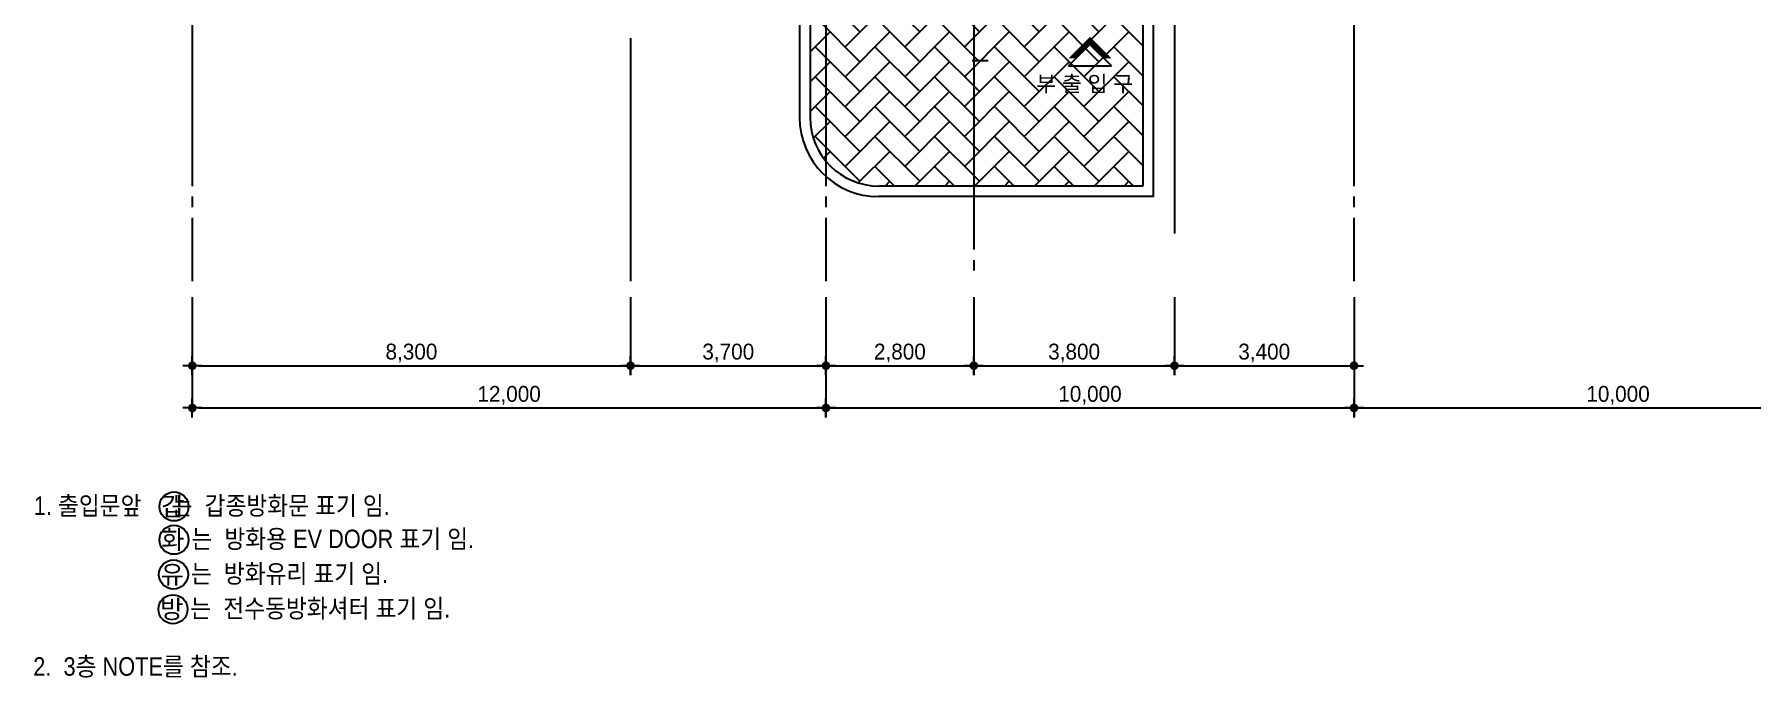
# Model space of a CAD drawing. Extents: x 13990145 to 14069640, y -1806033 to -1750552.
# Drawn here: x 13990449 to 14022971, y -1806033 to -1793857 of the extents above; entities that cross this region are included whole.
import ezdxf
from ezdxf.enums import TextEntityAlignment as Align

# ---------------------------------------------------------------- set-up
doc = ezdxf.new("R2010")
doc.units = 0
doc.header["$LTSCALE"] = 100
doc.header["$MEASUREMENT"] = 0
doc.header["$PDSIZE"] = -10
doc.linetypes.add('CEN', pattern=[66, 60, -2, 2, -2])
doc.layers.get('0').update_dxf_attribs({"linetype": 'CONTINUOUS'})
doc.layers.get('Defpoints').update_dxf_attribs({"linetype": 'CONTINUOUS'})
for name, color, linetype in [('CEN', 1, 'CEN'), ('DIM', 7, 'CONTINUOUS'), ('line', 2, 'CONTINUOUS'), ('SY', 13, 'CONTINUOUS'), ('TEXT', 2, 'CONTINUOUS'), ('TEXT1', 7, 'CONTINUOUS')]:
    doc.layers.add(name, color=color, linetype=linetype)
doc.styles.add('HY울를도M', font='HYWULM.TTF')
doc.styles.add('굴림', font='H2HDRM.TTF')
doc.dimstyles.new('DIM50', dxfattribs={"dimscale": 50, "dimtxt": 3, "dimasz": 1.2, "dimexe": 1, "dimexo": 1, "dimgap": 0.6, "dimtad": 1, "dimdec": 4, "dimzin": 0, "dimdsep": 46, "dimlunit": 6, "dimtxsty": '굴림', "dimblk": 'DOTT', "dimcen": 0.09, "dimadec": 0, "dimazin": 0, "dimtfac": 1, "dimtdec": 4, "dimtofl": 0, "dimtmove": 2, "dimatfit": 2, "dimldrblk": 'DOTT', "dimfxl": 1, "dimtolj": 1, "dimtzin": 0, "dimarcsym": 0})

# ---------------------------------------------------------------- blocks, each defined once
blk = doc.blocks.new('DOTT')
for p, q in [((-1.5, 0), (1.5, 0)), ((0, 1.5), (0, -1.5))]:
    blk.add_line(p, q)
at = {"color": 6, "const_width": 0.68}
blk.add_lwpolyline([(-0.34, 0, 1), (0.34, 0, 1)], format="xyb", close=True, dxfattribs=at)
blk = doc.blocks.new('*D62')
at = {"layer": 'Defpoints', "color": 0, "lineweight": -3}
for p in [(14015440, -1798529), (14025440, -1798529), (14025440, -1800929)]:
    blk.add_point(p, dxfattribs=at)
at = {"layer": 'DIM', "color": 7, "lineweight": -2}
for p, q in [((14015440, -1798829), (14015440, -1801029)), ((14025440, -1798829), (14025440, -1801029)), ((14015560, -1800929), (14025320, -1800929))]:
    blk.add_line(p, q, dxfattribs=at)
at = {"layer": 'DIM', "color": 7, "lineweight": -2, "xscale": 120, "yscale": 120, "zscale": 120, "rotation": 180}
blk.add_blockref('DOTT', (14015440, -1800929), dxfattribs=at)
at = {"layer": 'DIM', "color": 7, "lineweight": -2, "xscale": 120, "yscale": 120, "zscale": 120}
blk.add_blockref('DOTT', (14025440, -1800929), dxfattribs=at)
at = {"layer": 'DIM', "color": 3, "insert": (14020440, -1800690), "char_height": 300, "attachment_point": 5, "style": '굴림'}
blk.add_mtext('\\A1;10,000', dxfattribs=at)
blk = doc.blocks.new('*D63')
at = {"layer": 'Defpoints', "color": 0, "lineweight": -3}
for p in [(14005440, -1798529), (14015440, -1798529), (14015440, -1800929)]:
    blk.add_point(p, dxfattribs=at)
at = {"layer": 'DIM', "color": 7, "lineweight": -2}
for p, q in [((14005440, -1798829), (14005440, -1801029)), ((14015440, -1798829), (14015440, -1801029)), ((14005560, -1800929), (14015320, -1800929))]:
    blk.add_line(p, q, dxfattribs=at)
at = {"layer": 'DIM', "color": 7, "lineweight": -2, "xscale": 120, "yscale": 120, "zscale": 120, "rotation": 180}
blk.add_blockref('DOTT', (14005440, -1800929), dxfattribs=at)
at = {"layer": 'DIM', "color": 7, "lineweight": -2, "xscale": 120, "yscale": 120, "zscale": 120}
blk.add_blockref('DOTT', (14015440, -1800929), dxfattribs=at)
at = {"layer": 'DIM', "color": 3, "insert": (14010440, -1800690), "char_height": 300, "attachment_point": 5, "style": '굴림'}
blk.add_mtext('\\A1;10,000', dxfattribs=at)
blk = doc.blocks.new('*D64')
at = {"layer": 'Defpoints', "color": 0, "lineweight": -3}
for p in [(14001740, -1798529), (14005440, -1798529), (14005440, -1800129)]:
    blk.add_point(p, dxfattribs=at)
at = {"layer": 'DIM', "color": 7, "lineweight": -2}
for p, q in [((14001740, -1798829), (14001740, -1800229)), ((14005440, -1798829), (14005440, -1800229)), ((14001860, -1800129), (14005320, -1800129))]:
    blk.add_line(p, q, dxfattribs=at)
at = {"layer": 'DIM', "color": 7, "lineweight": -2, "xscale": 120, "yscale": 120, "zscale": 120, "rotation": 180}
blk.add_blockref('DOTT', (14001740, -1800129), dxfattribs=at)
at = {"layer": 'DIM', "color": 7, "lineweight": -2, "xscale": 120, "yscale": 120, "zscale": 120}
blk.add_blockref('DOTT', (14005440, -1800129), dxfattribs=at)
at = {"layer": 'DIM', "color": 3, "insert": (14003590, -1799890), "char_height": 300, "attachment_point": 5, "style": '굴림'}
blk.add_mtext('\\A1;3,700', dxfattribs=at)
blk = doc.blocks.new('*D65')
at = {"layer": 'Defpoints', "color": 0, "lineweight": -3}
for p in [(13993440, -1798529), (14001740, -1798529), (14001740, -1800129)]:
    blk.add_point(p, dxfattribs=at)
at = {"layer": 'DIM', "color": 7, "lineweight": -2}
for p, q in [((13993440, -1798829), (13993440, -1800229)), ((14001740, -1798829), (14001740, -1800229)), ((13993560, -1800129), (14001620, -1800129))]:
    blk.add_line(p, q, dxfattribs=at)
at = {"layer": 'DIM', "color": 7, "lineweight": -2, "xscale": 120, "yscale": 120, "zscale": 120, "rotation": 180}
blk.add_blockref('DOTT', (13993440, -1800129), dxfattribs=at)
at = {"layer": 'DIM', "color": 7, "lineweight": -2, "xscale": 120, "yscale": 120, "zscale": 120}
blk.add_blockref('DOTT', (14001740, -1800129), dxfattribs=at)
at = {"layer": 'DIM', "color": 3, "insert": (13997590, -1799890), "char_height": 300, "attachment_point": 5, "style": '굴림'}
blk.add_mtext('\\A1;8,300', dxfattribs=at)
blk = doc.blocks.new('*D69')
at = {"layer": 'Defpoints', "color": 0, "lineweight": -3}
for p in [(14008240, -1798529), (14012040, -1798529), (14012040, -1800129)]:
    blk.add_point(p, dxfattribs=at)
at = {"layer": 'DIM', "color": 7, "lineweight": -2}
for p, q in [((14008240, -1798829), (14008240, -1800229)), ((14012040, -1798829), (14012040, -1800229)), ((14008360, -1800129), (14011920, -1800129))]:
    blk.add_line(p, q, dxfattribs=at)
at = {"layer": 'DIM', "color": 7, "lineweight": -2, "xscale": 120, "yscale": 120, "zscale": 120, "rotation": 180}
blk.add_blockref('DOTT', (14008240, -1800129), dxfattribs=at)
at = {"layer": 'DIM', "color": 7, "lineweight": -2, "xscale": 120, "yscale": 120, "zscale": 120}
blk.add_blockref('DOTT', (14012040, -1800129), dxfattribs=at)
at = {"layer": 'DIM', "color": 3, "insert": (14010140, -1799890), "char_height": 300, "attachment_point": 5, "style": '굴림'}
blk.add_mtext('\\A1;3,800', dxfattribs=at)
blk = doc.blocks.new('*D70')
at = {"layer": 'Defpoints', "color": 0, "lineweight": -3}
for p in [(14005440, -1798529), (14008240, -1798529), (14008240, -1800129)]:
    blk.add_point(p, dxfattribs=at)
at = {"layer": 'DIM', "color": 7, "lineweight": -2}
for p, q in [((14005440, -1798829), (14005440, -1800229)), ((14008240, -1798829), (14008240, -1800229)), ((14005560, -1800129), (14008120, -1800129))]:
    blk.add_line(p, q, dxfattribs=at)
at = {"layer": 'DIM', "color": 7, "lineweight": -2, "xscale": 120, "yscale": 120, "zscale": 120, "rotation": 180}
blk.add_blockref('DOTT', (14005440, -1800129), dxfattribs=at)
at = {"layer": 'DIM', "color": 7, "lineweight": -2, "xscale": 120, "yscale": 120, "zscale": 120}
blk.add_blockref('DOTT', (14008240, -1800129), dxfattribs=at)
at = {"layer": 'DIM', "color": 3, "insert": (14006840, -1799890), "char_height": 300, "attachment_point": 5, "style": '굴림'}
blk.add_mtext('\\A1;2,800', dxfattribs=at)
blk = doc.blocks.new('*D71')
at = {"layer": 'Defpoints', "color": 0, "lineweight": -3}
for p in [(14012040, -1798529), (14015440, -1798529), (14015440, -1800129)]:
    blk.add_point(p, dxfattribs=at)
at = {"layer": 'DIM', "color": 7, "lineweight": -2}
for p, q in [((14012040, -1798829), (14012040, -1800229)), ((14015440, -1798829), (14015440, -1800229)), ((14012160, -1800129), (14015320, -1800129))]:
    blk.add_line(p, q, dxfattribs=at)
at = {"layer": 'DIM', "color": 7, "lineweight": -2, "xscale": 120, "yscale": 120, "zscale": 120, "rotation": 180}
blk.add_blockref('DOTT', (14012040, -1800129), dxfattribs=at)
at = {"layer": 'DIM', "color": 7, "lineweight": -2, "xscale": 120, "yscale": 120, "zscale": 120}
blk.add_blockref('DOTT', (14015440, -1800129), dxfattribs=at)
at = {"layer": 'DIM', "color": 3, "insert": (14013740, -1799890), "char_height": 300, "attachment_point": 5, "style": '굴림'}
blk.add_mtext('\\A1;3,400', dxfattribs=at)
blk = doc.blocks.new('*D72')
at = {"layer": 'Defpoints', "color": 0, "lineweight": -3}
for p in [(13993440, -1798529), (14005440, -1798529), (14005440, -1800929)]:
    blk.add_point(p, dxfattribs=at)
at = {"layer": 'DIM', "color": 7, "lineweight": -2}
for p, q in [((13993440, -1798829), (13993440, -1801029)), ((14005440, -1798829), (14005440, -1801029)), ((13993560, -1800929), (14005320, -1800929))]:
    blk.add_line(p, q, dxfattribs=at)
at = {"layer": 'DIM', "color": 7, "lineweight": -2, "xscale": 120, "yscale": 120, "zscale": 120, "rotation": 180}
blk.add_blockref('DOTT', (13993440, -1800929), dxfattribs=at)
at = {"layer": 'DIM', "color": 7, "lineweight": -2, "xscale": 120, "yscale": 120, "zscale": 120}
blk.add_blockref('DOTT', (14005440, -1800929), dxfattribs=at)
at = {"layer": 'DIM', "color": 3, "insert": (13999440, -1800690), "char_height": 300, "attachment_point": 5, "style": '굴림'}
blk.add_mtext('\\A1;12,000', dxfattribs=at)
blk = doc.blocks.new('CCS120')
for p, q in [((-6.76, -9.1), (-0.01, -2.35)), ((-0.01, -2.35), (6.74, -9.1)), ((-6.76, -9.1), (6.74, -9.1))]:
    blk.add_line(p, q)
for points in [[(-0.01, 0.05), (-6.76, -6.7), (-0.01, -2.35), (-4.37, -6.7)], [(-0.01, 0.05), (-0.01, -2.35), (6.74, -6.7), (4.34, -6.7)]]:
    blk.add_solid(points)

msp = doc.modelspace()

# ---------------------------------------------------------------- hatches: boundary and pattern name
at = {"layer": 'line', "lineweight": -3, "ltscale": 200}
h = msp.add_hatch(dxfattribs=at)
h.set_pattern_fill('AR-HBONE', color=8, scale=100, style=0)
h.set_pattern_definition([(45, (1093464.96, -4817115.96), (4e-14, 565.685425), [1200, -400]), (135, (1093747.8, -4816833.1), (4e-14, 565.685425), [1200, -400])])
edge = h.paths.add_edge_path()
edge.add_arc((14006439.53431, -1795428.57588), 1300, 180, 270)
edge.add_line((14006439.53431, -1796728.57588), (14011439.53431, -1796728.57588))
edge.add_line((14011439.53431, -1796728.57588), (14011439.53448, -1793528.57566))
edge.add_line((14011439.53448, -1793528.57566), (14009439.53449, -1793528.57581))
edge.add_line((14009439.53449, -1793528.57581), (14009439.53449, -1793628.57581))
edge.add_line((14009439.53449, -1793628.57581), (14005139.53431, -1793622.95868))
edge.add_line((14005139.53431, -1793622.95868), (14005139.53431, -1795428.57588))

# ---------------------------------------------------------------- linework, layer by layer
at = {"ltscale": 3}
for p, q in [((14004939.53431, -1793628.57614), (14004939.53431, -1795428.57588)), ((14005139.53431, -1793628.57614), (14005139.53431, -1795428.57588)), ((14011439.53431, -1793628.57614), (14011439.53431, -1796728.57588)), ((14011439.53431, -1796728.57588), (14006439.53431, -1796728.57588))]:
    msp.add_line(p, q, dxfattribs=at)
msp.add_lwpolyline([(14011639.53431, -1793628.57588), (14011639.53431, -1796928.57588), (14006439.53431, -1796928.57588)], dxfattribs=at)
for centre, radius, start, end in [((14019028.32795, -1812045.32497), 20043.66192, 48.385878447, 111.631453681), ((14019028.32795, -1812045.32497), 19843.66192, 47.870857247, 111.860639569), ((14006439.53431, -1795428.57588), 1500, 180, 270), ((14006439.53431, -1795428.57588), 1300, 180, 270)]:
    msp.add_arc(centre, radius, start, end, dxfattribs=at)
at = {"layer": 'CEN', "linetype": 'CEN'}
for p, q in [((13993439.53431, -1757728.57588), (13993439.53431, -1798528.57588)), ((14005439.53431, -1757728.57588), (14005439.53431, -1798528.57588)), ((14005439.53431, -1757728.57588), (14005439.53431, -1797628.57588)), ((14015439.53431, -1757728.57588), (14015439.53431, -1798528.57588)), ((14008239.53431, -1778728.57588), (14008239.53431, -1798528.57588)), ((14012039.53431, -1778728.57588), (14012039.53431, -1797628.57588)), ((14001739.53431, -1793928.57588), (14001739.53431, -1798528.57588))]:
    msp.add_line(p, q, dxfattribs=at)
at = {"layer": 'DIM'}
msp.add_line((14008510.52758, -1794360.84995), (14008210.52758, -1794360.84995), dxfattribs=at)
at = {"layer": 'TEXT'}
for centre in [(13993093.77409, -1802793.16242), (13993093.77409, -1803424.05995), (13993083.97409, -1804081.35995), (13993074.17409, -1804738.65995)]:
    msp.add_circle(centre, 274.84876, dxfattribs=at)

# ---------------------------------------------------------------- block references
at = {"layer": 'SY', "xscale": 60, "yscale": 60, "zscale": 60}
msp.add_blockref('CCS120', (14010440.39861, -1793909.43535), dxfattribs=at)

# ---------------------------------------------------------------- texts
at = {"layer": 'TEXT', "style": 'HY울를도M', "width": 0.9}
for s, p in [('1. 출입문앞     는  갑종방화문 표기 임.', (13990437.65583, -1802777.41848)), ('는  방화용 EV DOOR 표기 임.', (13993422.77218, -1803407.41848)), ('는  방화유리 표기 임.', (13993412.97218, -1804064.71848)), ('는  전수동방화셔터 표기 임.', (13993403.17218, -1804722.01848)), ('2.  3층 NOTE를 참조.', (13990427.85583, -1805821.9315))]:
    msp.add_text(s, height=350, dxfattribs=at).set_placement(p, align=Align.MIDDLE_LEFT)
at = {"layer": 'TEXT', "style": 'HY울를도M'}
for s, p in [('갑', (13992851.81463, -1802965.89634)), ('화', (13992851.81463, -1803596.79387)), ('유', (13992842.01463, -1804254.09387)), ('방', (13992832.21463, -1804911.39387))]:
    msp.add_text(s, height=350, dxfattribs=at).set_placement(p)
at = {"layer": 'TEXT1', "style": 'HY울를도M'}
msp.add_text('부 출 입 구', height=300, dxfattribs=at).set_placement((14009423.01926, -1794942.42176))

# ---------------------------------------------------------------- dimensions: what is measured, and where the dimension line sits
at = {"layer": 'DIM'}
for base, p1, p2, picture, middle in [((14005439.53431, -1800928.57588), (13993439.53431, -1798528.57588), (14005439.53431, -1798528.57543), '*D72', (13999439.53431, -1800689.53765)), ((14001739.53431, -1800128.57588), (13993439.53431, -1798528.57588), (14001739.53431, -1798528.57567), '*D65', (13997589.53431, -1799889.53765)), ((14005439.53431, -1800128.57588), (14001739.53431, -1798528.57588), (14005439.53431, -1798528.57575), '*D64', (14003589.53431, -1799889.53765)), ((14015439.53431, -1800928.57588), (14005439.53431, -1798528.57588), (14015439.53431, -1798528.57551), '*D63', (14010439.53431, -1800689.90757)), ((14008239.53431, -1800128.57588), (14005439.53431, -1798528.57588), (14008239.53431, -1798528.57588), '*D70', (14006839.53431, -1799889.53765)), ((14012039.53431, -1800128.57588), (14008239.53431, -1798528.57588), (14012039.53431, -1798528.57588), '*D69', (14010139.53431, -1799889.53765)), ((14015439.53431, -1800128.57588), (14012039.53431, -1798528.57588), (14015439.53431, -1798528.57588), '*D71', (14013739.53431, -1799889.53765)), ((14025439.53431, -1800928.57588), (14015439.53431, -1798528.57588), (14025439.53431, -1798528.57551), '*D62', (14020439.53431, -1800689.90757))]:
    dim = msp.add_linear_dim(base=base, p1=p1, p2=p2, dimstyle='DIM50', override={"dimscale": 100, "dimexo": 3}, dxfattribs=at)
    dim.commit()
    dim.dimension.update_dxf_attribs({"geometry": picture, "text_midpoint": middle})

doc.saveas('drawing.dxf')
